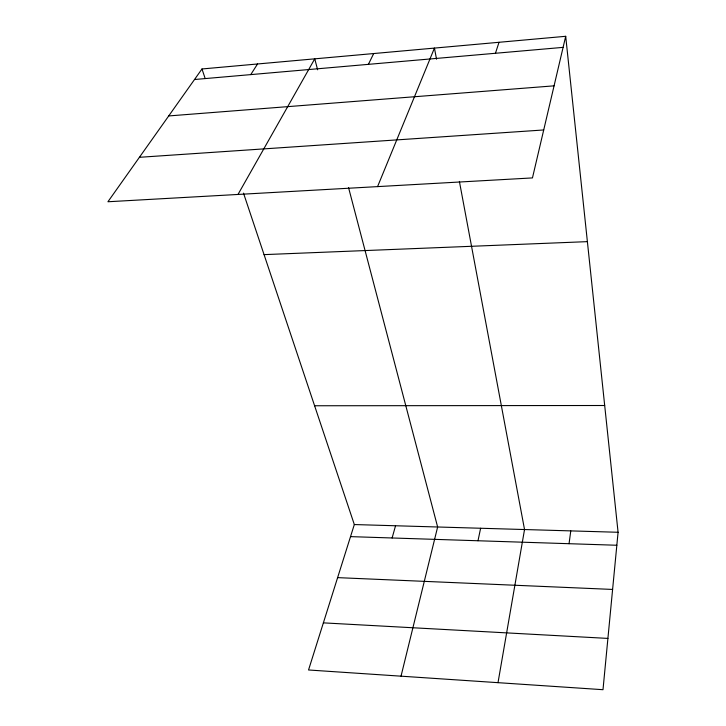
<?xml version="1.0" encoding="UTF-8"?>
<svg xmlns="http://www.w3.org/2000/svg" width="726" height="726" viewBox="0 0 726 726"><rect width="100%" height="100%" fill="white"/><g stroke="black" fill="none" stroke-linecap="round" stroke-linejoin="round"><path stroke-width="1.09" d="M565.699 36.3L532.457 177.915L107.92 201.755L201.982 68.97L565.699 36.3L618.08 532.276L602.997 689.7L308.541 669.98L354.324 524.553L243.5 193.134M569.048 543.71L570.781 530.887M498.009 682.667L524.535 529.535L459.395 181.409M477.998 540.761L480.621 528.256M401.024 676.178L437.633 526.994L348.562 187.662M392.113 537.984L395.543 525.76M495.45 53.27L499.016 42.289M377.574 186.609L434.447 48.088L436.526 59.223M368.4 64.351L373.69 53.552M238.001 194.45L314.748 58.842L317.634 69.805M250.751 74.615L257.539 63.979M194.514 79.515L563.104 47.372M168.704 115.942L554.074 85.84M139.41 157.306L543.72 129.963M264.064 254.626L587.388 241.64M314.603 405.761L604.694 405.507M354.324 524.553L618.08 532.276M350.522 536.632L616.837 545.253M337.617 577.633L612.608 589.439M323.369 622.863L607.916 638.417M201.982 68.97L205.168 78.499"/></g></svg>
